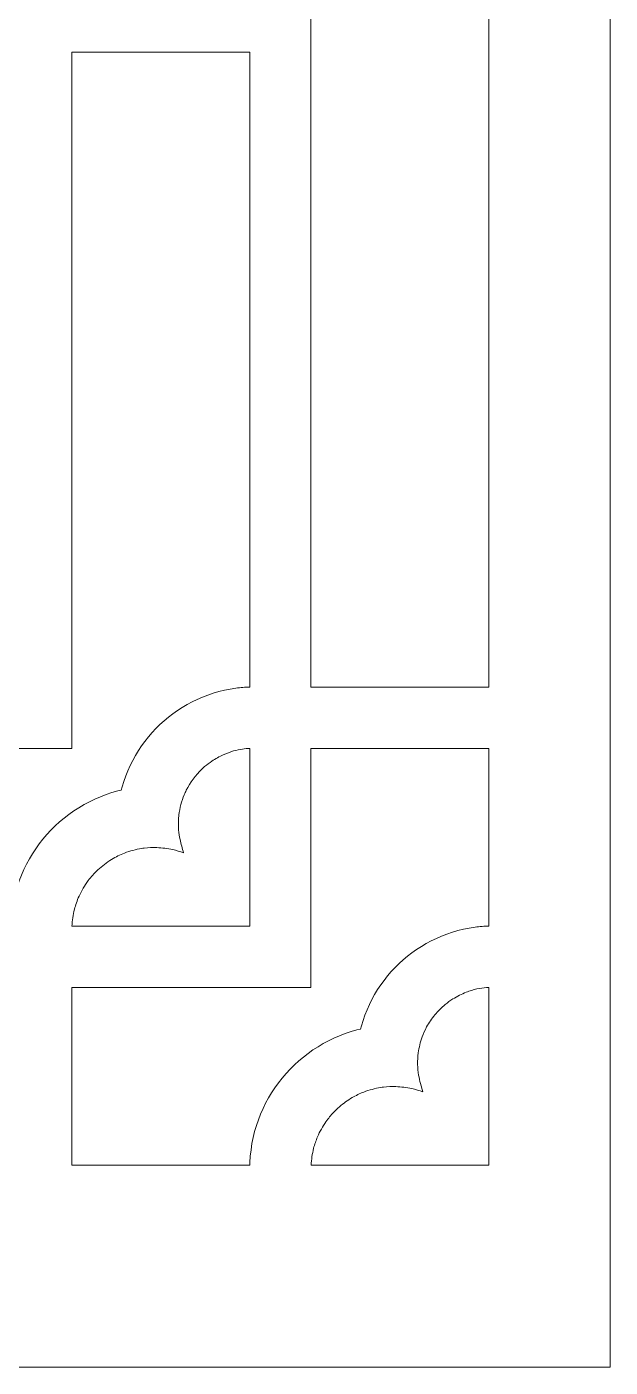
# Model space of a CAD drawing. Header units: centimetres. Extents: x -16.1 to -7.2, y -9.5 to 9.5.
# Drawn here: x -8.715 to -7.216, y -9.5 to -6.053 of the extents above; entities that cross this region are included whole.
import ezdxf

# ---------------------------------------------------------------- set-up
doc = ezdxf.new("R2010")
doc.units = ezdxf.units.CM
doc.header["$MEASUREMENT"] = 0
doc.layers.add('layer 1', color=7, linetype='Continuous')

msp = doc.modelspace()

# ---------------------------------------------------------------- linework, layer by layer
at = {"layer": 'layer 1', "color": 7, "lineweight": 9}
for points, knots in [([(-7.21578, 9.5), (-7.21578, 9.5), (-7.21578, -9.5), (-7.21578, -9.5), (-7.21578, -9.5), (-7.21578, -9.5), (-11.3688, -9.5), (-11.3688, -9.5), (-11.3688, -9.5), (-11.3688, -9.5), (-11.3688, 9.5), (-11.3688, 9.5), (-11.3688, 9.5), (-11.3688, 9.5), (-7.21578, 9.5), (-7.21578, 9.5)], [0, 0, 0, 0, 0.2, 0.2, 0.2, 0.2, 0.4, 0.4, 0.4, 0.4, 0.6, 0.6, 0.6, 0.6, 1, 1, 1, 1]), ([(-7.52727, -7.75155), (-7.52727, -7.75155), (-7.52727, -4.32706), (-7.52727, -4.32706), (-7.52727, -4.32706), (-7.52727, -4.32706), (-7.98454, -4.32706), (-7.98454, -4.32706), (-7.98454, -4.32706), (-7.98454, -4.32706), (-7.98454, -7.75155), (-7.98454, -7.75155), (-7.98454, -7.75155), (-7.98454, -7.75155), (-7.52727, -7.75155), (-7.52727, -7.75155)], [0, 0, 0, 0, 0.2, 0.2, 0.2, 0.2, 0.4, 0.4, 0.4, 0.4, 0.6, 0.6, 0.6, 0.6, 1, 1, 1, 1]), ([(-8.70013, -8.17976), (-8.70013, -8.17976), (-8.69166, -8.16685), (-8.69166, -8.16685), (-8.69166, -8.16685), (-8.69166, -8.16685), (-8.68266, -8.15435), (-8.68266, -8.15435), (-8.68266, -8.15435), (-8.68266, -8.15435), (-8.67314, -8.14221), (-8.67314, -8.14221), (-8.67314, -8.14221), (-8.67314, -8.14221), (-8.66318, -8.1305), (-8.66318, -8.1305), (-8.66318, -8.1305), (-8.66318, -8.1305), (-8.65271, -8.11924), (-8.65271, -8.11924), (-8.65271, -8.11924), (-8.65271, -8.11924), (-8.6418, -8.10838), (-8.6418, -8.10838), (-8.6418, -8.10838), (-8.6418, -8.10838), (-8.63045, -8.09801), (-8.63045, -8.09801), (-8.63045, -8.09801), (-8.63045, -8.09801), (-8.61866, -8.08809), (-8.61866, -8.08809), (-8.61866, -8.08809), (-8.61866, -8.08809), (-8.60649, -8.07868), (-8.60649, -8.07868), (-8.60649, -8.07868), (-8.60649, -8.07868), (-8.59392, -8.06974), (-8.59392, -8.06974), (-8.59392, -8.06974), (-8.59392, -8.06974), (-8.58098, -8.06134), (-8.58098, -8.06134), (-8.58098, -8.06134), (-8.58098, -8.06134), (-8.56764, -8.0535), (-8.56764, -8.0535), (-8.56764, -8.0535), (-8.56764, -8.0535), (-8.55396, -8.04616), (-8.55396, -8.04616), (-8.55396, -8.04616), (-8.55396, -8.04616), (-8.53996, -8.03942), (-8.53996, -8.03942), (-8.53996, -8.03942), (-8.53996, -8.03942), (-8.52566, -8.03323), (-8.52566, -8.03323), (-8.52566, -8.03323), (-8.52566, -8.03323), (-8.51103, -8.02765), (-8.51103, -8.02765), (-8.51103, -8.02765), (-8.51103, -8.02765), (-8.49612, -8.0227), (-8.49612, -8.0227), (-8.49612, -8.0227), (-8.49612, -8.0227), (-8.48094, -8.01836), (-8.48094, -8.01836), (-8.48094, -8.01836), (-8.48094, -8.01836), (-8.47178, -8.01616), (-8.47178, -8.01616), (-8.47178, -8.01616), (-8.47178, -8.01616), (-8.46968, -8.00799), (-8.46968, -8.00799), (-8.46968, -8.00799), (-8.46968, -8.00799), (-8.46535, -7.9938), (-8.46535, -7.9938), (-8.46535, -7.9938), (-8.46535, -7.9938), (-8.46046, -7.97987), (-8.46046, -7.97987), (-8.46046, -7.97987), (-8.46046, -7.97987), (-8.45502, -7.9662), (-8.45502, -7.9662), (-8.45502, -7.9662), (-8.45502, -7.9662), (-8.44903, -7.95283), (-8.44903, -7.95283), (-8.44903, -7.95283), (-8.44903, -7.95283), (-8.44249, -7.93979), (-8.44249, -7.93979), (-8.44249, -7.93979), (-8.44249, -7.93979), (-8.43547, -7.92701), (-8.43547, -7.92701), (-8.43547, -7.92701), (-8.43547, -7.92701), (-8.42792, -7.9146), (-8.42792, -7.9146), (-8.42792, -7.9146), (-8.42792, -7.9146), (-8.41985, -7.90251), (-8.41985, -7.90251), (-8.41985, -7.90251), (-8.41985, -7.90251), (-8.41134, -7.89078), (-8.41134, -7.89078), (-8.41134, -7.89078), (-8.41134, -7.89078), (-8.40235, -7.8794), (-8.40235, -7.8794), (-8.40235, -7.8794), (-8.40235, -7.8794), (-8.39294, -7.86844), (-8.39294, -7.86844), (-8.39294, -7.86844), (-8.39294, -7.86844), (-8.38307, -7.85786), (-8.38307, -7.85786), (-8.38307, -7.85786), (-8.38307, -7.85786), (-8.37276, -7.84768), (-8.37276, -7.84768), (-8.37276, -7.84768), (-8.37276, -7.84768), (-8.36207, -7.83794), (-8.36207, -7.83794), (-8.36207, -7.83794), (-8.36207, -7.83794), (-8.35099, -7.82862), (-8.35099, -7.82862), (-8.35099, -7.82862), (-8.35099, -7.82862), (-8.33951, -7.81979), (-8.33951, -7.81979), (-8.33951, -7.81979), (-8.33951, -7.81979), (-8.32769, -7.81139), (-8.32769, -7.81139), (-8.32769, -7.81139), (-8.32769, -7.81139), (-8.31549, -7.80349), (-8.31549, -7.80349), (-8.31549, -7.80349), (-8.31549, -7.80349), (-8.30297, -7.79608), (-8.30297, -7.79608), (-8.30297, -7.79608), (-8.30297, -7.79608), (-8.29012, -7.78919), (-8.29012, -7.78919), (-8.29012, -7.78919), (-8.29012, -7.78919), (-8.27696, -7.78279), (-8.27696, -7.78279), (-8.27696, -7.78279), (-8.27696, -7.78279), (-8.26351, -7.77696), (-8.26351, -7.77696), (-8.26351, -7.77696), (-8.26351, -7.77696), (-8.24978, -7.77168), (-8.24978, -7.77168), (-8.24978, -7.77168), (-8.24978, -7.77168), (-8.23578, -7.76695), (-8.23578, -7.76695), (-8.23578, -7.76695), (-8.23578, -7.76695), (-8.22153, -7.76282), (-8.22153, -7.76282), (-8.22153, -7.76282), (-8.22153, -7.76282), (-8.20704, -7.75927), (-8.20704, -7.75927), (-8.20704, -7.75927), (-8.20704, -7.75927), (-8.19232, -7.75634), (-8.19232, -7.75634), (-8.19232, -7.75634), (-8.19232, -7.75634), (-8.17739, -7.75402), (-8.17739, -7.75402), (-8.17739, -7.75402), (-8.16552, -7.7527), (-8.15376, -7.75147), (-8.14181, -7.7512), (-8.14181, -7.7512), (-8.14181, -7.7512), (-8.14181, -6.1183), (-8.14181, -6.1183), (-8.14181, -6.1183), (-8.14181, -6.1183), (-8.59911, -6.1183), (-8.59911, -6.1183), (-8.59911, -6.1183), (-8.59911, -6.1183), (-8.59911, -7.90905), (-8.59911, -7.90905), (-8.59911, -7.90905), (-8.59911, -7.90905), (-9.21365, -7.90905), (-9.21365, -7.90905), (-9.21365, -7.90905), (-9.21365, -7.90905), (-9.21365, -8.36632), (-9.21365, -8.36632), (-9.21365, -8.36632), (-9.21365, -8.36632), (-8.75619, -8.36632), (-8.75619, -8.36632), (-8.75619, -8.36632), (-8.75619, -8.36632), (-8.756, -8.35871), (-8.756, -8.35871), (-8.756, -8.35871), (-8.756, -8.35871), (-8.75493, -8.34245), (-8.75493, -8.34245), (-8.75493, -8.34245), (-8.75493, -8.34245), (-8.75315, -8.32637), (-8.75315, -8.32637), (-8.75315, -8.32637), (-8.75315, -8.32637), (-8.75069, -8.31051), (-8.75069, -8.31051), (-8.75069, -8.31051), (-8.75069, -8.31051), (-8.74755, -8.29486), (-8.74755, -8.29486), (-8.74755, -8.29486), (-8.74755, -8.29486), (-8.74375, -8.27946), (-8.74375, -8.27946), (-8.74375, -8.27946), (-8.74375, -8.27946), (-8.73932, -8.26431), (-8.73932, -8.26431), (-8.73932, -8.26431), (-8.73932, -8.26431), (-8.73426, -8.24944), (-8.73426, -8.24944), (-8.73426, -8.24944), (-8.73426, -8.24944), (-8.7286, -8.23486), (-8.7286, -8.23486), (-8.7286, -8.23486), (-8.7286, -8.23486), (-8.72231, -8.22058), (-8.72231, -8.22058), (-8.72231, -8.22058), (-8.72231, -8.22058), (-8.71547, -8.20664), (-8.71547, -8.20664), (-8.71547, -8.20664), (-8.71547, -8.20664), (-8.70809, -8.19302), (-8.70809, -8.19302), (-8.70809, -8.19302), (-8.70809, -8.19302), (-8.70013, -8.17976), (-8.70013, -8.17976)], [0, 0, 0, 0, 0.0144928, 0.0144928, 0.0144928, 0.0144928, 0.0289855, 0.0289855, 0.0289855, 0.0289855, 0.0434783, 0.0434783, 0.0434783, 0.0434783, 0.057971, 0.057971, 0.057971, 0.057971, 0.0724638, 0.0724638, 0.0724638, 0.0724638, 0.0869565, 0.0869565, 0.0869565, 0.0869565, 0.1014493, 0.1014493, 0.1014493, 0.1014493, 0.115942, 0.115942, 0.115942, 0.115942, 0.1304348, 0.1304348, 0.1304348, 0.1304348, 0.1449275, 0.1449275, 0.1449275, 0.1449275, 0.1594203, 0.1594203, 0.1594203, 0.1594203, 0.173913, 0.173913, 0.173913, 0.173913, 0.1884058, 0.1884058, 0.1884058, 0.1884058, 0.2028986, 0.2028986, 0.2028986, 0.2028986, 0.2173913, 0.2173913, 0.2173913, 0.2173913, 0.2318841, 0.2318841, 0.2318841, 0.2318841, 0.2463768, 0.2463768, 0.2463768, 0.2463768, 0.2608696, 0.2608696, 0.2608696, 0.2608696, 0.2753623, 0.2753623, 0.2753623, 0.2753623, 0.2898551, 0.2898551, 0.2898551, 0.2898551, 0.3043478, 0.3043478, 0.3043478, 0.3043478, 0.3188406, 0.3188406, 0.3188406, 0.3188406, 0.3333333, 0.3333333, 0.3333333, 0.3333333, 0.3478261, 0.3478261, 0.3478261, 0.3478261, 0.3623188, 0.3623188, 0.3623188, 0.3623188, 0.3768116, 0.3768116, 0.3768116, 0.3768116, 0.3913043, 0.3913043, 0.3913043, 0.3913043, 0.4057971, 0.4057971, 0.4057971, 0.4057971, 0.4202899, 0.4202899, 0.4202899, 0.4202899, 0.4347826, 0.4347826, 0.4347826, 0.4347826, 0.4492754, 0.4492754, 0.4492754, 0.4492754, 0.4637681, 0.4637681, 0.4637681, 0.4637681, 0.4782609, 0.4782609, 0.4782609, 0.4782609, 0.4927536, 0.4927536, 0.4927536, 0.4927536, 0.5072464, 0.5072464, 0.5072464, 0.5072464, 0.5217391, 0.5217391, 0.5217391, 0.5217391, 0.5362319, 0.5362319, 0.5362319, 0.5362319, 0.5507246, 0.5507246, 0.5507246, 0.5507246, 0.5652174, 0.5652174, 0.5652174, 0.5652174, 0.5797101, 0.5797101, 0.5797101, 0.5797101, 0.5942029, 0.5942029, 0.5942029, 0.5942029, 0.6086957, 0.6086957, 0.6086957, 0.6086957, 0.6231884, 0.6231884, 0.6231884, 0.6231884, 0.6376812, 0.6376812, 0.6376812, 0.6376812, 0.6521739, 0.6521739, 0.6521739, 0.6521739, 0.6666667, 0.6666667, 0.6666667, 0.6666667, 0.6811594, 0.6811594, 0.6811594, 0.6811594, 0.6956522, 0.6956522, 0.6956522, 0.6956522, 0.7101449, 0.7101449, 0.7101449, 0.7101449, 0.7246377, 0.7246377, 0.7246377, 0.7246377, 0.7391304, 0.7391304, 0.7391304, 0.7391304, 0.7536232, 0.7536232, 0.7536232, 0.7536232, 0.7681159, 0.7681159, 0.7681159, 0.7681159, 0.7826087, 0.7826087, 0.7826087, 0.7826087, 0.7971014, 0.7971014, 0.7971014, 0.7971014, 0.8115942, 0.8115942, 0.8115942, 0.8115942, 0.826087, 0.826087, 0.826087, 0.826087, 0.8405797, 0.8405797, 0.8405797, 0.8405797, 0.8550725, 0.8550725, 0.8550725, 0.8550725, 0.8695652, 0.8695652, 0.8695652, 0.8695652, 0.884058, 0.884058, 0.884058, 0.884058, 0.8985507, 0.8985507, 0.8985507, 0.8985507, 0.9130435, 0.9130435, 0.9130435, 0.9130435, 0.9275362, 0.9275362, 0.9275362, 0.9275362, 0.942029, 0.942029, 0.942029, 0.942029, 0.9565217, 0.9565217, 0.9565217, 0.9565217, 0.9710145, 0.9710145, 0.9710145, 0.9710145, 1, 1, 1, 1]), ([(-8.08556, -8.79433), (-8.08556, -8.79433), (-8.07708, -8.78142), (-8.07708, -8.78142), (-8.07708, -8.78142), (-8.07708, -8.78142), (-8.06811, -8.76889), (-8.06811, -8.76889), (-8.06811, -8.76889), (-8.06811, -8.76889), (-8.0586, -8.75678), (-8.0586, -8.75678), (-8.0586, -8.75678), (-8.0586, -8.75678), (-8.04862, -8.74508), (-8.04862, -8.74508), (-8.04862, -8.74508), (-8.04862, -8.74508), (-8.03816, -8.73378), (-8.03816, -8.73378), (-8.03816, -8.73378), (-8.03816, -8.73378), (-8.02726, -8.72296), (-8.02726, -8.72296), (-8.02726, -8.72296), (-8.02726, -8.72296), (-8.01591, -8.71256), (-8.01591, -8.71256), (-8.01591, -8.71256), (-8.01591, -8.71256), (-8.00412, -8.70266), (-8.00412, -8.70266), (-8.00412, -8.70266), (-8.00412, -8.70266), (-7.99195, -8.69323), (-7.99195, -8.69323), (-7.99195, -8.69323), (-7.99195, -8.69323), (-7.97937, -8.68431), (-7.97937, -8.68431), (-7.97937, -8.68431), (-7.97937, -8.68431), (-7.9664, -8.67592), (-7.9664, -8.67592), (-7.9664, -8.67592), (-7.9664, -8.67592), (-7.95309, -8.66804), (-7.95309, -8.66804), (-7.95309, -8.66804), (-7.95309, -8.66804), (-7.93942, -8.66071), (-7.93942, -8.66071), (-7.93942, -8.66071), (-7.93942, -8.66071), (-7.92541, -8.65396), (-7.92541, -8.65396), (-7.92541, -8.65396), (-7.92541, -8.65396), (-7.91108, -8.64781), (-7.91108, -8.64781), (-7.91108, -8.64781), (-7.91108, -8.64781), (-7.89648, -8.64223), (-7.89648, -8.64223), (-7.89648, -8.64223), (-7.89648, -8.64223), (-7.88155, -8.63725), (-7.88155, -8.63725), (-7.88155, -8.63725), (-7.88155, -8.63725), (-7.86637, -8.63292), (-7.86637, -8.63292), (-7.86637, -8.63292), (-7.86637, -8.63292), (-7.85721, -8.63071), (-7.85721, -8.63071), (-7.85721, -8.63071), (-7.85721, -8.63071), (-7.85511, -8.62253), (-7.85511, -8.62253), (-7.85511, -8.62253), (-7.85511, -8.62253), (-7.85081, -8.60834), (-7.85081, -8.60834), (-7.85081, -8.60834), (-7.85081, -8.60834), (-7.84591, -8.59442), (-7.84591, -8.59442), (-7.84591, -8.59442), (-7.84591, -8.59442), (-7.84048, -8.58078), (-7.84048, -8.58078), (-7.84048, -8.58078), (-7.84048, -8.58078), (-7.83448, -8.5674), (-7.83448, -8.5674), (-7.83448, -8.5674), (-7.83448, -8.5674), (-7.82795, -8.55433), (-7.82795, -8.55433), (-7.82795, -8.55433), (-7.82795, -8.55433), (-7.82089, -8.54156), (-7.82089, -8.54156), (-7.82089, -8.54156), (-7.82089, -8.54156), (-7.81334, -8.52914), (-7.81334, -8.52914), (-7.81334, -8.52914), (-7.81334, -8.52914), (-7.8053, -8.51705), (-7.8053, -8.51705), (-7.8053, -8.51705), (-7.8053, -8.51705), (-7.79678, -8.50533), (-7.79678, -8.50533), (-7.79678, -8.50533), (-7.79678, -8.50533), (-7.78781, -8.49394), (-7.78781, -8.49394), (-7.78781, -8.49394), (-7.78781, -8.49394), (-7.77837, -8.48298), (-7.77837, -8.48298), (-7.77837, -8.48298), (-7.77837, -8.48298), (-7.76849, -8.4724), (-7.76849, -8.4724), (-7.76849, -8.4724), (-7.76849, -8.4724), (-7.75822, -8.46222), (-7.75822, -8.46222), (-7.75822, -8.46222), (-7.75822, -8.46222), (-7.74752, -8.45248), (-7.74752, -8.45248), (-7.74752, -8.45248), (-7.74752, -8.45248), (-7.73645, -8.44319), (-7.73645, -8.44319), (-7.73645, -8.44319), (-7.73645, -8.44319), (-7.72496, -8.43433), (-7.72496, -8.43433), (-7.72496, -8.43433), (-7.72496, -8.43433), (-7.71312, -8.42593), (-7.71312, -8.42593), (-7.71312, -8.42593), (-7.71312, -8.42593), (-7.70095, -8.41803), (-7.70095, -8.41803), (-7.70095, -8.41803), (-7.70095, -8.41803), (-7.68842, -8.41062), (-7.68842, -8.41062), (-7.68842, -8.41062), (-7.68842, -8.41062), (-7.67557, -8.40373), (-7.67557, -8.40373), (-7.67557, -8.40373), (-7.67557, -8.40373), (-7.66242, -8.39736), (-7.66242, -8.39736), (-7.66242, -8.39736), (-7.66242, -8.39736), (-7.64896, -8.3915), (-7.64896, -8.3915), (-7.64896, -8.3915), (-7.64896, -8.3915), (-7.63523, -8.38623), (-7.63523, -8.38623), (-7.63523, -8.38623), (-7.63523, -8.38623), (-7.62121, -8.3815), (-7.62121, -8.3815), (-7.62121, -8.3815), (-7.62121, -8.3815), (-7.60696, -8.37737), (-7.60696, -8.37737), (-7.60696, -8.37737), (-7.60696, -8.37737), (-7.59246, -8.37381), (-7.59246, -8.37381), (-7.59246, -8.37381), (-7.59246, -8.37381), (-7.57775, -8.37088), (-7.57775, -8.37088), (-7.57775, -8.37088), (-7.57775, -8.37088), (-7.56282, -8.36856), (-7.56282, -8.36856), (-7.56282, -8.36856), (-7.55098, -8.36725), (-7.53921, -8.36602), (-7.52727, -8.36575), (-7.52727, -8.36575), (-7.52727, -8.36575), (-7.52727, -7.90883), (-7.52727, -7.90883), (-7.52727, -7.90883), (-7.52727, -7.90883), (-7.98454, -7.90883), (-7.98454, -7.90883), (-7.98454, -7.90883), (-7.98454, -7.90883), (-7.98454, -8.52359), (-7.98454, -8.52359), (-7.98454, -8.52359), (-7.98454, -8.52359), (-8.59881, -8.52359), (-8.59881, -8.52359), (-8.59881, -8.52359), (-8.59881, -8.52359), (-8.59881, -8.98086), (-8.59881, -8.98086), (-8.59881, -8.98086), (-8.59881, -8.98086), (-8.14162, -8.98086), (-8.14162, -8.98086), (-8.14162, -8.98086), (-8.14162, -8.98086), (-8.14146, -8.97326), (-8.14146, -8.97326), (-8.14146, -8.97326), (-8.14146, -8.97326), (-8.14037, -8.95699), (-8.14037, -8.95699), (-8.14037, -8.95699), (-8.14037, -8.95699), (-8.13859, -8.94091), (-8.13859, -8.94091), (-8.13859, -8.94091), (-8.13859, -8.94091), (-8.13613, -8.92505), (-8.13613, -8.92505), (-8.13613, -8.92505), (-8.13613, -8.92505), (-8.13298, -8.9094), (-8.13298, -8.9094), (-8.13298, -8.9094), (-8.13298, -8.9094), (-8.1292, -8.89401), (-8.1292, -8.89401), (-8.1292, -8.89401), (-8.1292, -8.89401), (-8.12474, -8.87886), (-8.12474, -8.87886), (-8.12474, -8.87886), (-8.12474, -8.87886), (-8.11969, -8.86401), (-8.11969, -8.86401), (-8.11969, -8.86401), (-8.11969, -8.86401), (-8.11403, -8.84943), (-8.11403, -8.84943), (-8.11403, -8.84943), (-8.11403, -8.84943), (-8.10776, -8.83516), (-8.10776, -8.83516), (-8.10776, -8.83516), (-8.10776, -8.83516), (-8.10093, -8.82121), (-8.10093, -8.82121), (-8.10093, -8.82121), (-8.10093, -8.82121), (-8.09352, -8.80759), (-8.09352, -8.80759), (-8.09352, -8.80759), (-8.09352, -8.80759), (-8.08556, -8.79433), (-8.08556, -8.79433)], [0, 0, 0, 0, 0.0144928, 0.0144928, 0.0144928, 0.0144928, 0.0289855, 0.0289855, 0.0289855, 0.0289855, 0.0434783, 0.0434783, 0.0434783, 0.0434783, 0.057971, 0.057971, 0.057971, 0.057971, 0.0724638, 0.0724638, 0.0724638, 0.0724638, 0.0869565, 0.0869565, 0.0869565, 0.0869565, 0.1014493, 0.1014493, 0.1014493, 0.1014493, 0.115942, 0.115942, 0.115942, 0.115942, 0.1304348, 0.1304348, 0.1304348, 0.1304348, 0.1449275, 0.1449275, 0.1449275, 0.1449275, 0.1594203, 0.1594203, 0.1594203, 0.1594203, 0.173913, 0.173913, 0.173913, 0.173913, 0.1884058, 0.1884058, 0.1884058, 0.1884058, 0.2028986, 0.2028986, 0.2028986, 0.2028986, 0.2173913, 0.2173913, 0.2173913, 0.2173913, 0.2318841, 0.2318841, 0.2318841, 0.2318841, 0.2463768, 0.2463768, 0.2463768, 0.2463768, 0.2608696, 0.2608696, 0.2608696, 0.2608696, 0.2753623, 0.2753623, 0.2753623, 0.2753623, 0.2898551, 0.2898551, 0.2898551, 0.2898551, 0.3043478, 0.3043478, 0.3043478, 0.3043478, 0.3188406, 0.3188406, 0.3188406, 0.3188406, 0.3333333, 0.3333333, 0.3333333, 0.3333333, 0.3478261, 0.3478261, 0.3478261, 0.3478261, 0.3623188, 0.3623188, 0.3623188, 0.3623188, 0.3768116, 0.3768116, 0.3768116, 0.3768116, 0.3913043, 0.3913043, 0.3913043, 0.3913043, 0.4057971, 0.4057971, 0.4057971, 0.4057971, 0.4202899, 0.4202899, 0.4202899, 0.4202899, 0.4347826, 0.4347826, 0.4347826, 0.4347826, 0.4492754, 0.4492754, 0.4492754, 0.4492754, 0.4637681, 0.4637681, 0.4637681, 0.4637681, 0.4782609, 0.4782609, 0.4782609, 0.4782609, 0.4927536, 0.4927536, 0.4927536, 0.4927536, 0.5072464, 0.5072464, 0.5072464, 0.5072464, 0.5217391, 0.5217391, 0.5217391, 0.5217391, 0.5362319, 0.5362319, 0.5362319, 0.5362319, 0.5507246, 0.5507246, 0.5507246, 0.5507246, 0.5652174, 0.5652174, 0.5652174, 0.5652174, 0.5797101, 0.5797101, 0.5797101, 0.5797101, 0.5942029, 0.5942029, 0.5942029, 0.5942029, 0.6086957, 0.6086957, 0.6086957, 0.6086957, 0.6231884, 0.6231884, 0.6231884, 0.6231884, 0.6376812, 0.6376812, 0.6376812, 0.6376812, 0.6521739, 0.6521739, 0.6521739, 0.6521739, 0.6666667, 0.6666667, 0.6666667, 0.6666667, 0.6811594, 0.6811594, 0.6811594, 0.6811594, 0.6956522, 0.6956522, 0.6956522, 0.6956522, 0.7101449, 0.7101449, 0.7101449, 0.7101449, 0.7246377, 0.7246377, 0.7246377, 0.7246377, 0.7391304, 0.7391304, 0.7391304, 0.7391304, 0.7536232, 0.7536232, 0.7536232, 0.7536232, 0.7681159, 0.7681159, 0.7681159, 0.7681159, 0.7826087, 0.7826087, 0.7826087, 0.7826087, 0.7971014, 0.7971014, 0.7971014, 0.7971014, 0.8115942, 0.8115942, 0.8115942, 0.8115942, 0.826087, 0.826087, 0.826087, 0.826087, 0.8405797, 0.8405797, 0.8405797, 0.8405797, 0.8550725, 0.8550725, 0.8550725, 0.8550725, 0.8695652, 0.8695652, 0.8695652, 0.8695652, 0.884058, 0.884058, 0.884058, 0.884058, 0.8985507, 0.8985507, 0.8985507, 0.8985507, 0.9130435, 0.9130435, 0.9130435, 0.9130435, 0.9275362, 0.9275362, 0.9275362, 0.9275362, 0.942029, 0.942029, 0.942029, 0.942029, 0.9565217, 0.9565217, 0.9565217, 0.9565217, 0.9710145, 0.9710145, 0.9710145, 0.9710145, 1, 1, 1, 1]), ([(-8.18335, -7.91558), (-8.19249, -7.91804), (-8.20124, -7.92154), (-8.20985, -7.9254), (-8.20985, -7.9254), (-8.22002, -7.93005), (-8.22971, -7.93541), (-8.23911, -7.9414), (-8.23911, -7.9414), (-8.24543, -7.94613), (-8.25194, -7.95061), (-8.25779, -7.95584), (-8.25779, -7.95584), (-8.2602, -7.95803), (-8.26255, -7.96021), (-8.26485, -7.96242), (-8.26485, -7.96242), (-8.28082, -7.97818), (-8.2952, -7.9965), (-8.30505, -8.01671), (-8.30505, -8.01671), (-8.30685, -8.02048), (-8.30858, -8.02426), (-8.31024, -8.02809), (-8.31024, -8.02809), (-8.3173, -8.04461), (-8.32142, -8.06222), (-8.32397, -8.07996), (-8.32397, -8.07996), (-8.32397, -8.07996), (-8.32435, -8.08281), (-8.32435, -8.08281), (-8.32435, -8.08281), (-8.3252, -8.09465), (-8.32573, -8.10671), (-8.32457, -8.11855), (-8.32457, -8.11855), (-8.32372, -8.12684), (-8.32252, -8.13501), (-8.32085, -8.14316), (-8.32085, -8.14316), (-8.31842, -8.15465), (-8.31508, -8.16589), (-8.31199, -8.17719), (-8.31199, -8.17719), (-8.32121, -8.17439), (-8.33026, -8.17125), (-8.33966, -8.16923), (-8.33966, -8.16923), (-8.35334, -8.16638), (-8.36696, -8.16458), (-8.38091, -8.1639), (-8.38091, -8.1639), (-8.39155, -8.1634), (-8.40218, -8.16419), (-8.4128, -8.16526), (-8.4128, -8.16526), (-8.41509, -8.16551), (-8.41739, -8.16578), (-8.41969, -8.16608), (-8.41969, -8.16608), (-8.43464, -8.16879), (-8.44917, -8.1727), (-8.46344, -8.17793), (-8.46344, -8.17793), (-8.47501, -8.18222), (-8.48608, -8.18813), (-8.49678, -8.19425), (-8.49678, -8.19425), (-8.50939, -8.20237), (-8.52114, -8.21137), (-8.53225, -8.22146), (-8.53225, -8.22146), (-8.54133, -8.22978), (-8.54937, -8.23934), (-8.557, -8.24897), (-8.557, -8.24897), (-8.56599, -8.26169), (-8.57379, -8.27492), (-8.58049, -8.28895), (-8.58049, -8.28895), (-8.58308, -8.29448), (-8.58516, -8.30014), (-8.58716, -8.30591), (-8.58716, -8.30591), (-8.58904, -8.3114), (-8.5908, -8.31693), (-8.59241, -8.32251), (-8.59241, -8.32251), (-8.5957, -8.33697), (-8.59782, -8.3515), (-8.5987, -8.36632), (-8.5987, -8.36632), (-8.5987, -8.36632), (-8.14181, -8.36632), (-8.14181, -8.36632), (-8.14181, -8.36632), (-8.14181, -8.36632), (-8.14181, -7.90883), (-8.14181, -7.90883), (-8.14181, -7.90883), (-8.14807, -7.90913), (-8.15428, -7.90973), (-8.16049, -7.91049), (-8.16049, -7.91049), (-8.1682, -7.91189), (-8.17581, -7.91358), (-8.18335, -7.91558)], [0, 0, 0, 0, 0.0357143, 0.0357143, 0.0357143, 0.0357143, 0.0714286, 0.0714286, 0.0714286, 0.0714286, 0.1071429, 0.1071429, 0.1071429, 0.1071429, 0.1428571, 0.1428571, 0.1428571, 0.1428571, 0.1785714, 0.1785714, 0.1785714, 0.1785714, 0.2142857, 0.2142857, 0.2142857, 0.2142857, 0.25, 0.25, 0.25, 0.25, 0.2857143, 0.2857143, 0.2857143, 0.2857143, 0.3214286, 0.3214286, 0.3214286, 0.3214286, 0.3571429, 0.3571429, 0.3571429, 0.3571429, 0.3928571, 0.3928571, 0.3928571, 0.3928571, 0.4285714, 0.4285714, 0.4285714, 0.4285714, 0.4642857, 0.4642857, 0.4642857, 0.4642857, 0.5, 0.5, 0.5, 0.5, 0.5357143, 0.5357143, 0.5357143, 0.5357143, 0.5714286, 0.5714286, 0.5714286, 0.5714286, 0.6071429, 0.6071429, 0.6071429, 0.6071429, 0.6428571, 0.6428571, 0.6428571, 0.6428571, 0.6785714, 0.6785714, 0.6785714, 0.6785714, 0.7142857, 0.7142857, 0.7142857, 0.7142857, 0.75, 0.75, 0.75, 0.75, 0.7857143, 0.7857143, 0.7857143, 0.7857143, 0.8214286, 0.8214286, 0.8214286, 0.8214286, 0.8571429, 0.8571429, 0.8571429, 0.8571429, 0.8928571, 0.8928571, 0.8928571, 0.8928571, 0.9285714, 0.9285714, 0.9285714, 0.9285714, 1, 1, 1, 1]), ([(-7.5856, -8.53584), (-7.59766, -8.54068), (-7.60909, -8.54645), (-7.62019, -8.55321), (-7.62019, -8.55321), (-7.62706, -8.55747), (-7.63332, -8.56251), (-7.6398, -8.56735), (-7.6398, -8.56735), (-7.64927, -8.57563), (-7.65801, -8.58444), (-7.66606, -8.59409), (-7.66606, -8.59409), (-7.67404, -8.60385), (-7.68104, -8.61413), (-7.68738, -8.62502), (-7.68738, -8.62502), (-7.69166, -8.63345), (-7.69554, -8.64198), (-7.69904, -8.65075), (-7.69904, -8.65075), (-7.70352, -8.6641), (-7.7068, -8.67756), (-7.70896, -8.69147), (-7.70896, -8.69147), (-7.71044, -8.70148), (-7.71068, -8.71168), (-7.71063, -8.7218), (-7.71063, -8.7218), (-7.71055, -8.731), (-7.7094, -8.7401), (-7.7079, -8.74915), (-7.7079, -8.74915), (-7.70667, -8.7564), (-7.70508, -8.76356), (-7.70322, -8.77067), (-7.70322, -8.77067), (-7.70322, -8.77067), (-7.69745, -8.79175), (-7.69745, -8.79175), (-7.69745, -8.79175), (-7.70663, -8.78894), (-7.71572, -8.78579), (-7.72512, -8.78377), (-7.72512, -8.78377), (-7.73877, -8.78093), (-7.75242, -8.77915), (-7.76637, -8.77844), (-7.76637, -8.77844), (-7.777, -8.77795), (-7.78764, -8.77874), (-7.79822, -8.77983), (-7.79822, -8.77983), (-7.80055, -8.78008), (-7.80284, -8.78032), (-7.80514, -8.78063), (-7.80514, -8.78063), (-7.8201, -8.78333), (-7.83463, -8.78725), (-7.8489, -8.79247), (-7.8489, -8.79247), (-7.85935, -8.79635), (-7.8693, -8.80155), (-7.87901, -8.80696), (-7.87901, -8.80696), (-7.88472, -8.81019), (-7.89014, -8.81399), (-7.89544, -8.81781), (-7.89544, -8.81781), (-7.90633, -8.82581), (-7.91705, -8.83459), (-7.92621, -8.84445), (-7.92621, -8.84445), (-7.93329, -8.85219), (-7.94015, -8.8601), (-7.94609, -8.86877), (-7.94609, -8.86877), (-7.95446, -8.88121), (-7.96168, -8.89415), (-7.96791, -8.90779), (-7.96791, -8.90779), (-7.97168, -8.91742), (-7.97499, -8.92713), (-7.97787, -8.93705), (-7.97787, -8.93705), (-7.98115, -8.95155), (-7.98328, -8.96604), (-7.98413, -8.98086), (-7.98413, -8.98086), (-7.98413, -8.98086), (-7.52727, -8.98086), (-7.52727, -8.98086), (-7.52727, -8.98086), (-7.52727, -8.98086), (-7.52727, -8.52337), (-7.52727, -8.52337), (-7.52727, -8.52337), (-7.53528, -8.52378), (-7.54324, -8.52452), (-7.55109, -8.52602), (-7.55109, -8.52602), (-7.56046, -8.52794), (-7.56985, -8.53005), (-7.57887, -8.53327), (-7.57887, -8.53327), (-7.58111, -8.5341), (-7.58336, -8.53497), (-7.5856, -8.53584)], [0, 0, 0, 0, 0.0357143, 0.0357143, 0.0357143, 0.0357143, 0.0714286, 0.0714286, 0.0714286, 0.0714286, 0.1071429, 0.1071429, 0.1071429, 0.1071429, 0.1428571, 0.1428571, 0.1428571, 0.1428571, 0.1785714, 0.1785714, 0.1785714, 0.1785714, 0.2142857, 0.2142857, 0.2142857, 0.2142857, 0.25, 0.25, 0.25, 0.25, 0.2857143, 0.2857143, 0.2857143, 0.2857143, 0.3214286, 0.3214286, 0.3214286, 0.3214286, 0.3571429, 0.3571429, 0.3571429, 0.3571429, 0.3928571, 0.3928571, 0.3928571, 0.3928571, 0.4285714, 0.4285714, 0.4285714, 0.4285714, 0.4642857, 0.4642857, 0.4642857, 0.4642857, 0.5, 0.5, 0.5, 0.5, 0.5357143, 0.5357143, 0.5357143, 0.5357143, 0.5714286, 0.5714286, 0.5714286, 0.5714286, 0.6071429, 0.6071429, 0.6071429, 0.6071429, 0.6428571, 0.6428571, 0.6428571, 0.6428571, 0.6785714, 0.6785714, 0.6785714, 0.6785714, 0.7142857, 0.7142857, 0.7142857, 0.7142857, 0.75, 0.75, 0.75, 0.75, 0.7857143, 0.7857143, 0.7857143, 0.7857143, 0.8214286, 0.8214286, 0.8214286, 0.8214286, 0.8571429, 0.8571429, 0.8571429, 0.8571429, 0.8928571, 0.8928571, 0.8928571, 0.8928571, 0.9285714, 0.9285714, 0.9285714, 0.9285714, 1, 1, 1, 1])]:
    msp.add_open_spline(points, degree=3, knots=knots, dxfattribs=at)

doc.saveas('drawing.dxf')
